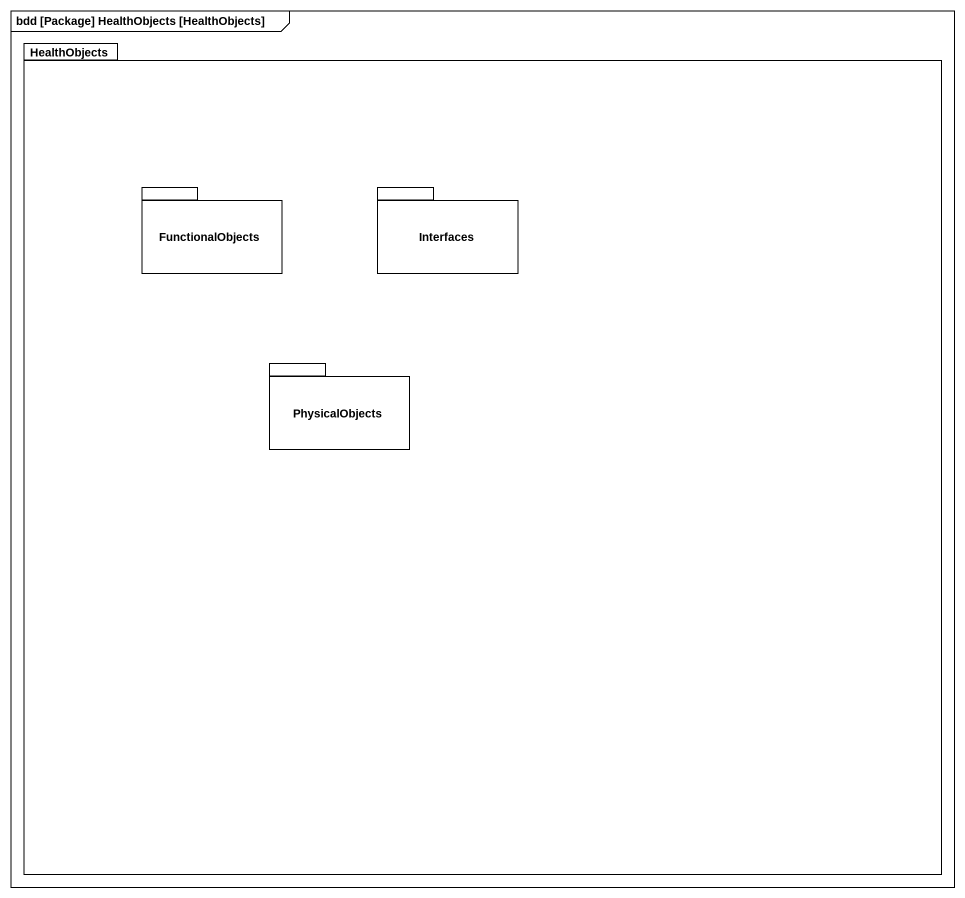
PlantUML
@startuml
mainframe bdd [Package] HealthObjects [HealthObjects]
package HealthObjects {
  package FunctionalObjects {
  }
  package Interfaces {
  }
  package PhysicalObjects {
  }
}
@enduml
